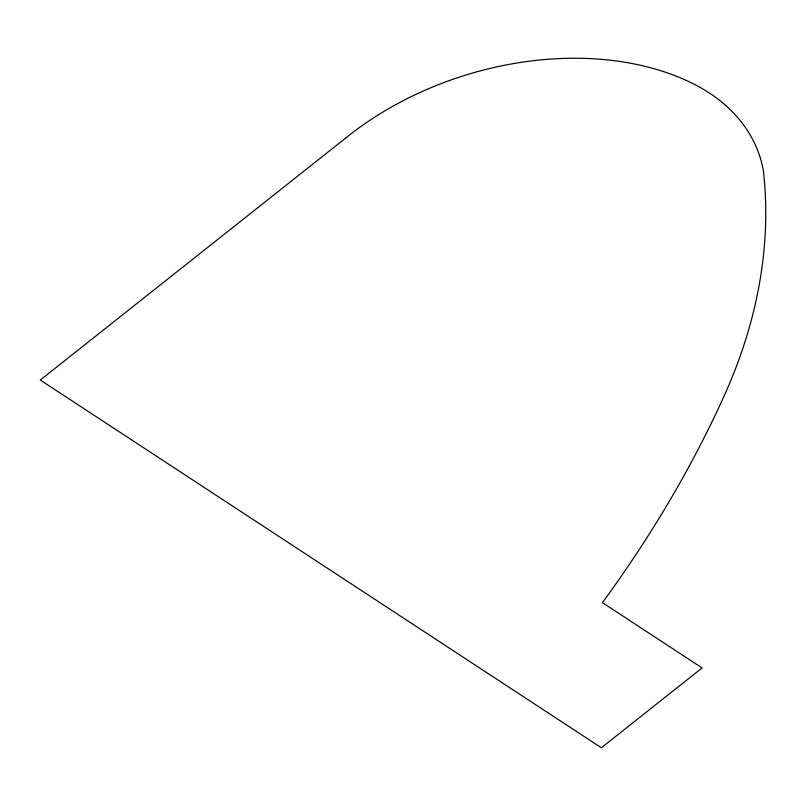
<?xml version="1.0" encoding="UTF-8"?>
<svg xmlns="http://www.w3.org/2000/svg" width="806" height="806" viewBox="0 0 806 806"><rect width="100%" height="100%" fill="white"/><g stroke="black" fill="none" stroke-linecap="round" stroke-linejoin="round"><path stroke-width="1.21" d="M345.462 138.229L40.3 380.039L601.367 747.767L702.086 667.952L602.425 602.636A1479.191 1012.578 -17.3 0 0 723.899 396.441A761.781 521.472 -17.3 0 0 763.322 170.439A228.491 156.414 -17.3 0 0 686.762 80.63A264.529 181.078 -17.3 0 0 345.462 138.229"/></g></svg>
